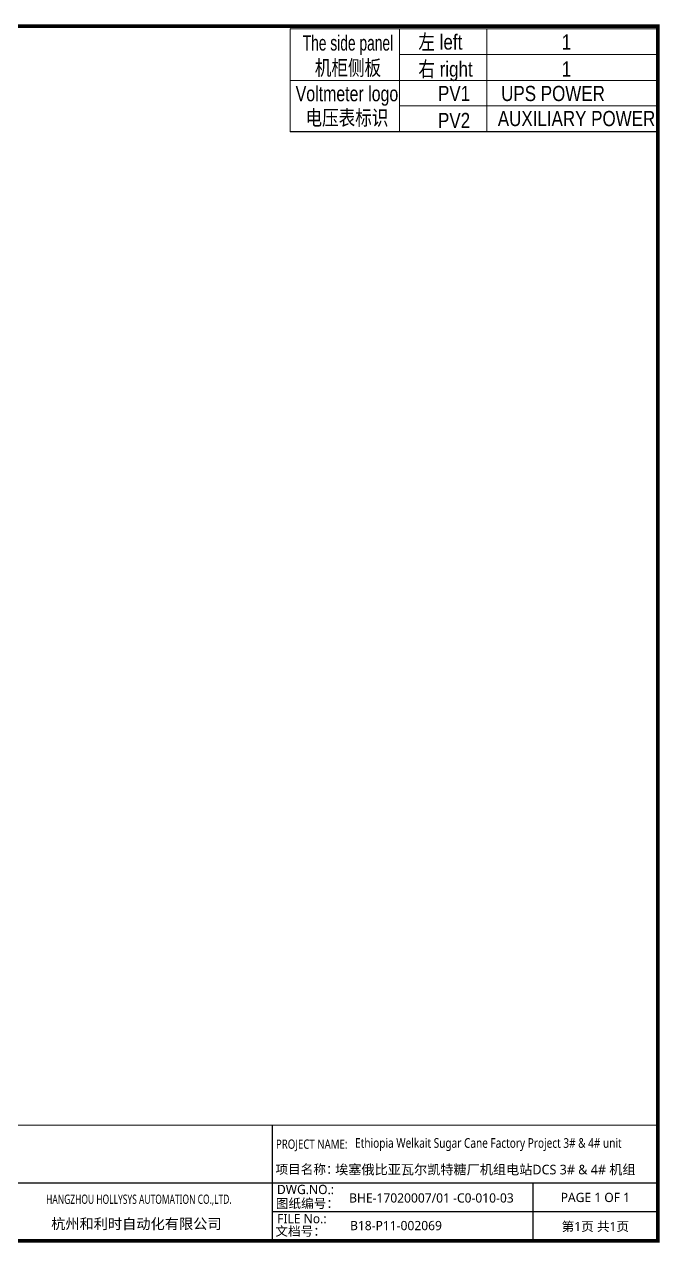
# Model space of a CAD drawing. Extents: x 81437 to 204847, y -54597 to -29444.
# Drawn here: x 88845 to 90492, y -54591 to -51430 of the extents above; entities that cross this region are included whole.
import ezdxf
from ezdxf.enums import TextEntityAlignment as Align
from ezdxf.lldxf.tags import DXFTag

# ---------------------------------------------------------------- set-up
doc = ezdxf.new("R2010")
doc.units = 0
doc.header["$LTSCALE"] = 100
doc.header["$MEASUREMENT"] = 0
doc.layers.add('t', color=1, linetype='Continuous')
doc.layers.add('细实线', color=7, linetype='Continuous', lineweight=20)
doc.styles.add('HZ', font='arial.ttf', dxfattribs={"width": 0.7})
doc.styles.get("Standard").update_dxf_attribs({"font": ''})
doc.styles.add('微软雅黑', font='')
doc.styles.get('Standard').set_extended_font_data('SimSun')
doc.styles.get('微软雅黑').set_extended_font_data('Microsoft YaHei')
tags = doc.linetypes.add('CENTER', pattern=[2, 1.25, -0.25, 0.25, -0.25]).pattern_tags.tags
tags[10:11] = [DXFTag(74, 4), DXFTag(75, 0), DXFTag(340, '0'), DXFTag(46, 1.0), DXFTag(50, 0.0), DXFTag(44, 0.0), DXFTag(45, 0.0)]
tags[8:9] = [DXFTag(74, 4), DXFTag(75, 0), DXFTag(340, '0'), DXFTag(46, 1.0), DXFTag(50, 0.0), DXFTag(44, 0.0), DXFTag(45, 0.0)]
tags[6:7] = [DXFTag(74, 4), DXFTag(75, 0), DXFTag(340, '0'), DXFTag(46, 1.0), DXFTag(50, 0.0), DXFTag(44, 0.0), DXFTag(45, 0.0)]
tags[4:5] = [DXFTag(74, 4), DXFTag(75, 0), DXFTag(340, '0'), DXFTag(46, 1.0), DXFTag(50, 0.0), DXFTag(44, 0.0), DXFTag(45, 0.0)]

# ---------------------------------------------------------------- blocks, each defined once
blk = doc.blocks.new('图框')
at = {"color": 7}
for p, q in [((3109.5, -2910.4), (3109.5, -3210.4)), ((2209.5, -3060.4), (3109.5, -3060.4)), ((3109.5, -3060.4), (4109.5, -3060.4)), ((3785.6, -3060.4), (3785.6, -3210.4)), ((4109.5, -3135.4), (3109.5, -3135.4))]:
    blk.add_line(p, q, dxfattribs=at)
at = {"color": 7, "const_width": 3}
blk.add_lwpolyline([(4109.5, -2910.4), (-6.2, -2910.4)], dxfattribs=at)
at = {"layer": 't', "color": 7, "const_width": 9.62}
blk.add_lwpolyline([(4109.5, -3210.4), (4109.5, -58.9), (-6.2, -58.9), (-6.2, -3210.4)], close=True, dxfattribs=at)
at = {"color": 7, "linetype": 'CENTER', "style": '微软雅黑'}
for s, height, p in [('项目名称：', 24, (3118.2, -3036.9)), ('图纸编号：', 24, (3119.1, -3125.5)), ('杭州和利时自动化有限公司', 27, (2536.4, -3180)), ('文档号：', 24, (3117.9, -3197.6))]:
    blk.add_text(s, height=height, dxfattribs=at).set_placement(p)
at = {"color": 7, "style": '微软雅黑', "flags": 8}
for tag, p, height in [('DWG.NAME:', (1375.5, -2969.2), 25), ('DWG.NO.:', (3122, -3089.3), 24), ('图纸编号', (3309.2, -3111.3), 24), ('FILENO.:', (3122.5, -3165), 24), ('文档号', (3311.6, -3183), 24)]:
    blk.add_attdef(tag, p, '', height=height, dxfattribs=at)
at = {"color": 7, "style": '微软雅黑', "width": 0.8, "flags": 8}
for tag, p, height in [('PROJECTNAME:', (3119.3, -2971.7), 24), ('PROJECT_NAME', (3324.7, -2969.2), 25)]:
    blk.add_attdef(tag, p, '', height=height, dxfattribs=at)
at = {"color": 7, "style": '微软雅黑', "flags": 8}
for tag, height, width, p in [('RENLIU', 24, 0.7, (692, -3009.2)), ('SHUFENWANG', 24, 0.7, (879.6, -3009.2)), ('FANGHOU', 24, 0.7, (1063.6, -3009.2)), ('DANDANLI', 24, 0.7, (1243.9, -3009.2)), ('#10STATIONONTROLCABINETCOVER', 30, 0.6, (1771.7, -3076)), ('HANGZHOUHOLLYSYSAUTOMATIONCO.,LTD.', 24, 0.7, (2763.9, -3104.6))]:
    blk.add_attdef(tag, text='', height=height, dxfattribs=dict(at, width=width)).set_placement(p, align=Align.MIDDLE)
for tag, p in [('图纸名称:', (1371.6, -3024.8)), ('项目名称', (3272.9, -3045.6))]:
    blk.add_attdef(tag, text='', height=25, dxfattribs=at).set_placement(p, align=Align.BOTTOM_LEFT)
at = {"color": 7, "flags": 8}
blk.add_attdef('A', text='', height=23, dxfattribs=at).set_placement((53.7, -3033.7), align=Align.MIDDLE)
at = {"color": 7, "style": '微软雅黑', "flags": 8}
for tag, height, p in [('设计时间', 23, (207.7, -3033.7)), ('刘仁', 23, (692, -3061.1)), ('王姝芬', 23, (879.6, -3061.1)), ('侯方', 23, (1063.6, -3061.1)), ('李丹丹', 23, (1243.9, -3061.1)), ('PAGEXOFX', 24, (3947.6, -3097.9)), ('REV.', 24, (53.2, -3121.9)), ('DATE', 24, (202.7, -3121.9)), ('DESCRIPTION', 24, (445.6, -3121.9)), ('PREPARED', 24, (692, -3121.9)), ('CHECKED', 24, (879.6, -3121.9)), ('SIGNED', 24, (1063.6, -3121.9)), ('APPROVED', 24, (1243.9, -3121.9)), ('图纸名称', 30, (1771.7, -3153.6)), ('第几页共几页', 24, (3947.6, -3172.9))]:
    blk.add_attdef(tag, text='', height=height, dxfattribs=at).set_placement(p, align=Align.MIDDLE)

msp = doc.modelspace()

# ---------------------------------------------------------------- linework, layer by layer
at = {"color": 0}
msp.add_line((90487.2, -51442.4), (89534.2, -51442.3), dxfattribs=at)
at = {"color": 7, "lineweight": 0}
for p, q in [((89817.8, -51508.6), (90487.2, -51508.5)), ((89534.2, -51575.9), (90487, -51575.9)), ((89817.6, -51642.1), (90487, -51642.1))]:
    msp.add_line(p, q, dxfattribs=at)
at = {"color": 7}
msp.add_line((90487, -51709.5), (89534.1, -51709.4), dxfattribs=at)
at = {"color": 7, "lineweight": 0}
for points in [[(89534.2, -51442.3), (89534.1, -51709.5)], [(89817.8, -51442.4), (89817.7, -51709.5)]]:
    msp.add_lwpolyline(points, dxfattribs=at)
at = {"layer": '细实线'}
msp.add_line((90043.5, -51442.4), (90043.5, -51709.5), dxfattribs=at)

# ---------------------------------------------------------------- block references
at = {"color": 1}
ref = msp.add_blockref('图框', (86377.7, -51376.2), dxfattribs=at)
ref.add_attrib('PROJECTNAME:', 'PROJECT NAME:', (89497, -54347.9), dxfattribs={"color": 7, "height": 24, "style": '微软雅黑', "width": 0.8})
ref.add_attrib('FILENO.:', 'FILE No.:', (89500.2, -54541.2), dxfattribs={"color": 7, "height": 24, "style": '微软雅黑'})
ref.add_attrib('DWG.NO.:', 'DWG.NO.:', (89499.7, -54465.5), dxfattribs={"color": 7, "height": 24, "style": '微软雅黑'})
ref.add_attrib('PAGEXOFX', 'PAGE 1 OF 1', dxfattribs={"color": 7, "height": 24, "style": '微软雅黑', "flags": 8}).set_placement((90325.3, -54474.2), align=Align.MIDDLE)
ref.add_attrib('PROJECT_NAME', 'Ethiopia Welkait Sugar Cane Factory Project 3# & 4# unit', (89702.5, -54345.4), dxfattribs={"color": 7, "height": 25, "style": '微软雅黑', "width": 0.8})
ref.add_attrib('项目名称', '埃塞俄比亚瓦尔凯特糖厂机组电站DCS 3# & 4# 机组', dxfattribs={"color": 7, "height": 25, "style": '微软雅黑'}).set_placement((89650.6, -54421.9), align=Align.BOTTOM_LEFT)
ref.add_attrib('HANGZHOUHOLLYSYSAUTOMATIONCO.,LTD.', 'HANGZHOU HOLLYSYS AUTOMATION CO.,LTD.', dxfattribs={"color": 7, "height": 24, "style": '微软雅黑', "width": 0.7}).set_placement((89141.6, -54480.8), align=Align.MIDDLE)
ref.add_attrib('文档号', 'B18-P11-002069', (89689.3, -54559.2), dxfattribs={"color": 7, "height": 24, "style": '微软雅黑', "flags": 8})
ref.add_attrib('图纸编号', 'BHE-17020007/01 -C0-010-03', (89686.9, -54487.5), dxfattribs={"color": 7, "height": 24, "style": '微软雅黑', "flags": 8})
ref.add_attrib('第几页共几页', '第1页 共1页', dxfattribs={"color": 7, "height": 24, "style": '微软雅黑', "flags": 8}).set_placement((90325.3, -54549.2), align=Align.MIDDLE)

# ---------------------------------------------------------------- texts
at = {"color": 7, "lineweight": 0, "style": 'HZ'}
for s, height, width, p in [('The side panel', 39.375, 0.65, (89683.8, -51483.5)), ('机柜侧板', 39.38, 0.8, (89683.8, -51542.2)), ('Voltmeter logo', 39.375, 0.75, (89681.2, -51615)), ('电压表标识', 39.38, 0.8, (89681.2, -51671.7))]:
    msp.add_text(s, height=height, dxfattribs=dict(at, width=width)).set_placement(p, align=Align.MIDDLE)
at = {"color": 7, "lineweight": 0, "style": 'HZ', "width": 0.8}
for s, height, p in [('左 left', 39.38, (89866.4, -51495.8)), ('1', 39.4, (90238.2, -51495.8)), ('右 right', 39.38, (89866.4, -51565.9)), ('1', 39.4, (90238.2, -51565.9)), ('PV1', 39.38, (89917.4, -51629.3)), ('UPS POWER', 39.38, (90081.1, -51629.3)), ('PV2', 39.38, (89917.4, -51699.4)), ('AUXILIARY POWER', 39.375, (90072.4, -51694.3))]:
    msp.add_text(s, height=height, dxfattribs=at).set_placement(p)

doc.saveas('drawing.dxf')
